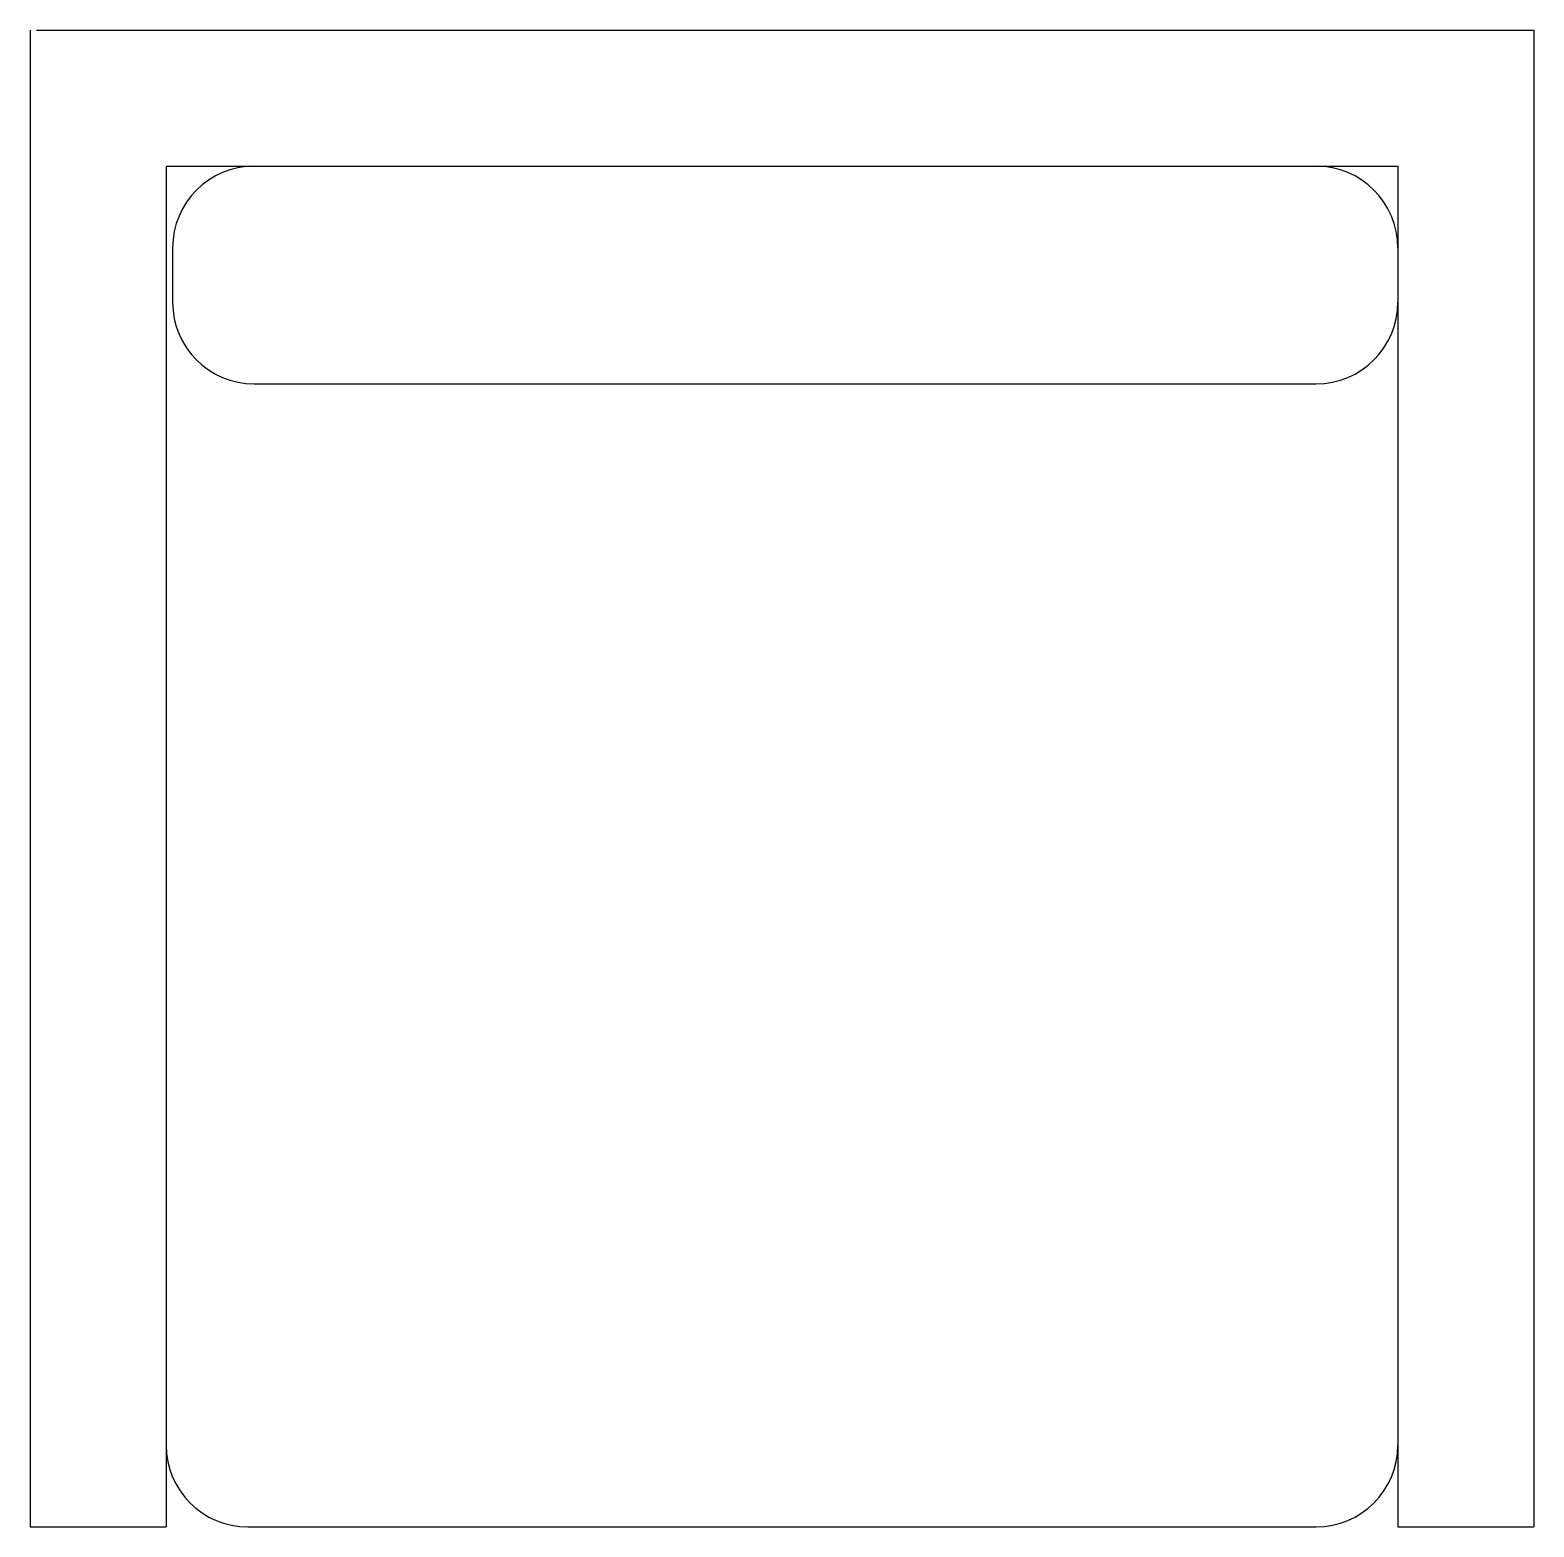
# Model space of a CAD drawing. Header units: metres. Extents: x 0 to 0.552, y -0.55 to 0.
import ezdxf

# ---------------------------------------------------------------- set-up
doc = ezdxf.new("R2010")
doc.units = ezdxf.units.M

msp = doc.modelspace()

# ---------------------------------------------------------------- linework, layer by layer
for p, q in [((0, 0), (0, -0.55)), ((0.00235, 0), (0.55235, 0)), ((0.55235, 0), (0.55235, -0.55)), ((0.05, -0.05), (0.05, -0.55)), ((0.05, -0.05), (0.50235, -0.05)), ((0.08235, -0.05), (0.47235, -0.05)), ((0.50235, -0.05), (0.50235, -0.55)), ((0.05235, -0.08), (0.05235, -0.1)), ((0.50235, -0.08), (0.50235, -0.1)), ((0.08235, -0.13), (0.47235, -0.13)), ((0, -0.55), (0.05, -0.55)), ((0.08, -0.55), (0.47235, -0.55)), ((0.50235, -0.55), (0.55235, -0.55))]:
    msp.add_line(p, q)
for centre, start, end in [((0.08235, -0.08), 90, 180), ((0.47235, -0.08), 0, 90), ((0.08235, -0.1), 180, 270), ((0.47235, -0.1), 270, 0), ((0.08, -0.52), 180, 270), ((0.47235, -0.52), 270, 0)]:
    msp.add_arc(centre, 0.03, start, end)

doc.saveas('drawing.dxf')
